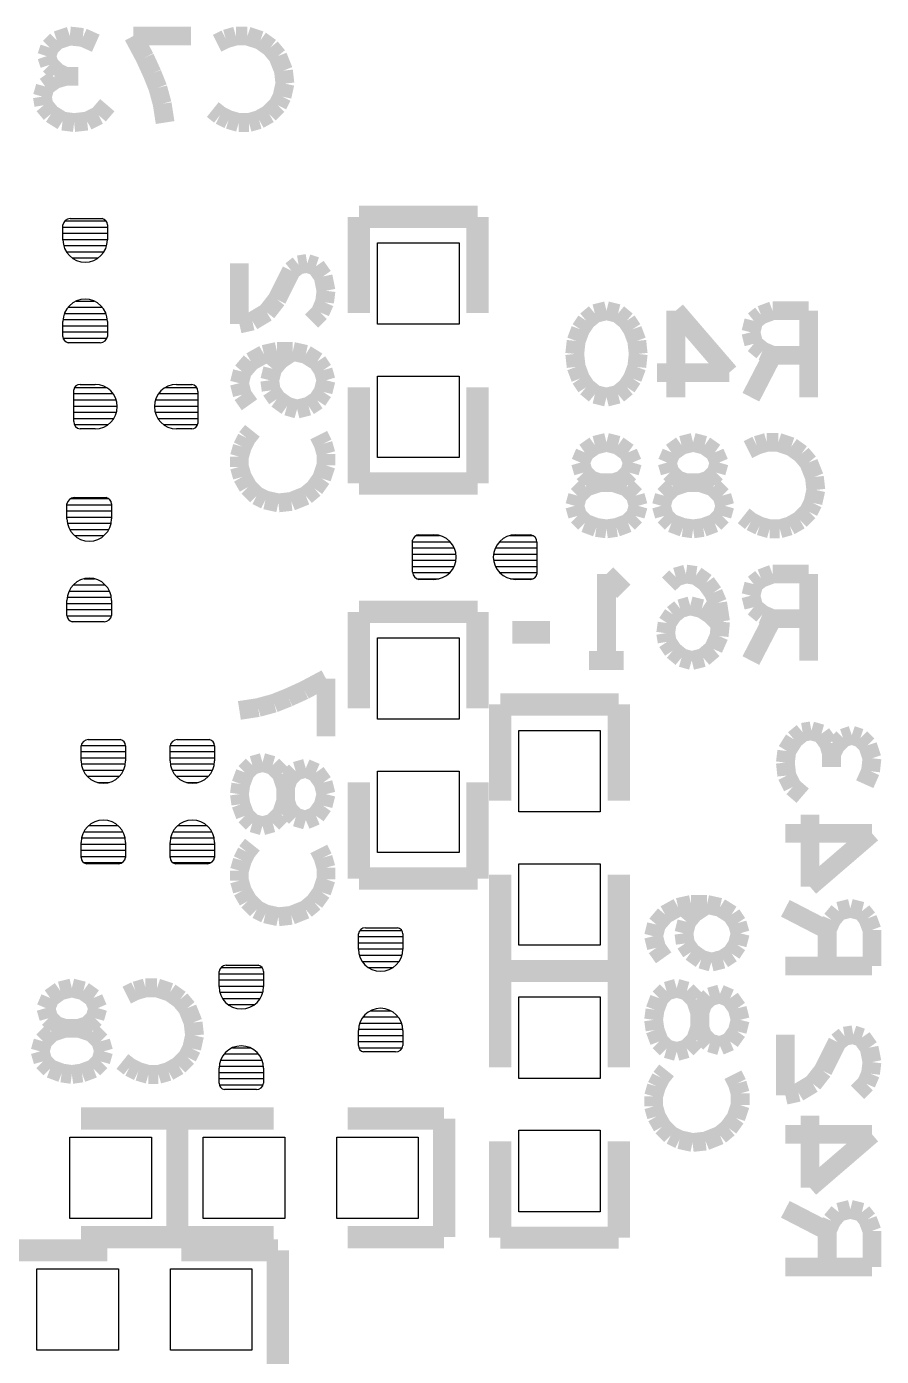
# Model space of a CAD drawing. Extents: x 175.8 to 218.8, y 273.2 to 311.2.
# Drawn here: x 206.47 to 212.23, y 278.31 to 287.29 of the extents above; entities that cross this region are included whole.
import ezdxf

# ---------------------------------------------------------------- set-up
doc = ezdxf.new("R2010")
doc.units = 0
doc.layers.add('MA_DETAILS', color=254, linetype='CONTINUOUS')

# ---------------------------------------------------------------- blocks, each defined once
blk = doc.blocks.new('FIGURE_SQUARE')
blk.add_lwpolyline([(-0.5, -0.5), (-0.5, 0.5), (0.5, 0.5), (0.5, -0.5)], close=True)

msp = doc.modelspace()

# ---------------------------------------------------------------- linework, layer by layer
at = {"layer": 'MA_DETAILS'}
for points, const_width in [([(206.670148, 287.192466), (206.757778, 287.221676)], 0.127), ([(206.757778, 287.221676), (206.845408, 287.212024)], 0.127), ([(207.186276, 287.221676), (207.575912, 287.221676)], 0.127), ([(207.264254, 287.075626), (207.186276, 287.221676)], 0.127), ([(207.809846, 287.202118), (207.877918, 287.221676)], 0.127), ([(207.877918, 287.221676), (207.955896, 287.221676)], 0.127), ([(207.955896, 287.221676), (208.043526, 287.192466)], 0.127), ([(206.601822, 287.085278), (206.62138, 287.143698)], 0.127), ([(206.62138, 287.143698), (206.670148, 287.192466)], 0.127), ([(206.845408, 287.212024), (206.933038, 287.172908)], 0.127), ([(207.751426, 287.172908), (207.809846, 287.202118)], 0.127), ([(208.043526, 287.192466), (208.111598, 287.143698)], 0.127), ([(208.111598, 287.143698), (208.160366, 287.085278)], 0.127), ([(206.62138, 287.026858), (206.601822, 287.085278)], 0.127), ([(207.313022, 286.968438), (207.264254, 287.075626)], 0.127), ([(208.160366, 287.085278), (208.199228, 286.987996)], 0.127), ([(206.670148, 286.978344), (206.62138, 287.026858)], 0.127), ([(206.660242, 286.929576), (206.728568, 286.949134)], 0.127), ([(206.728568, 286.949134), (206.670148, 286.978344)], 0.127), ([(206.728568, 286.949134), (206.816198, 286.949134)], 0.127), ([(207.351884, 286.871156), (207.313022, 286.968438)], 0.127), ([(208.199228, 286.987996), (208.20888, 286.900366)], 0.127), ([(206.572612, 286.812736), (206.59217, 286.880808)], 0.127), ([(206.59217, 286.880808), (206.660242, 286.929576)], 0.127), ([(207.381094, 286.763968), (207.351884, 286.871156)], 0.127), ([(208.20888, 286.900366), (208.189576, 286.812736)], 0.127), ([(206.582518, 286.754316), (206.572612, 286.812736)], 0.127), ([(208.189576, 286.812736), (208.160366, 286.754316)], 0.127), ([(206.631032, 286.695896), (206.582518, 286.754316)], 0.127), ([(206.70901, 286.647128), (206.631032, 286.695896)], 0.127), ([(206.952342, 286.686244), (206.874618, 286.647128)], 0.127), ([(207.010762, 286.754316), (206.952342, 286.686244)], 0.127), ([(207.400652, 286.637476), (207.381094, 286.763968)], 0.127), ([(207.77073, 286.686244), (207.722216, 286.725106)], 0.127), ([(207.82915, 286.657034), (207.77073, 286.686244)], 0.127), ([(208.101946, 286.695896), (208.03362, 286.657034)], 0.127), ([(208.160366, 286.754316), (208.101946, 286.695896)], 0.127), ([(206.786988, 286.637476), (206.70901, 286.647128)], 0.127), ([(206.874618, 286.647128), (206.786988, 286.637476)], 0.127), ([(207.897476, 286.637476), (207.82915, 286.657034)], 0.127), ([(207.965548, 286.637476), (207.897476, 286.637476)], 0.127), ([(208.03362, 286.657034), (207.965548, 286.637476)], 0.127), ([(209.508344, 286.000698), (208.708244, 286.000698)], 0.150114), ([(208.708244, 286.000698), (208.708244, 285.350712)], 0.150114), ([(209.508344, 285.350712), (209.508344, 286.000698)], 0.150114), ([(207.901794, 285.27756), (207.901794, 285.6865)], 0.127), ([(208.252314, 285.637732), (208.155032, 285.443168)], 0.127), ([(208.301082, 285.676848), (208.252314, 285.637732)], 0.127), ([(208.359502, 285.6865), (208.301082, 285.676848)], 0.127), ([(208.417922, 285.666942), (208.359502, 285.6865)], 0.127), ([(208.466436, 285.59887), (208.417922, 285.666942)], 0.127), ([(208.485994, 285.501588), (208.466436, 285.59887)], 0.127), ([(208.155032, 285.443168), (208.086706, 285.355538)], 0.127), ([(208.447132, 285.355538), (208.476342, 285.42361)], 0.127), ([(208.476342, 285.42361), (208.485994, 285.501588)], 0.127), ([(208.086706, 285.355538), (207.989424, 285.297118)], 0.127), ([(208.388712, 285.297118), (208.447132, 285.355538)], 0.127), ([(210.241642, 285.299404), (210.300062, 285.347918)], 0.127), ([(210.300062, 285.347918), (210.37804, 285.367476)], 0.127), ([(210.37804, 285.367476), (210.456018, 285.347918)], 0.127), ([(210.456018, 285.347918), (210.514438, 285.299404)], 0.127), ([(210.845654, 285.367476), (211.205826, 284.948884)], 0.127), ([(210.845654, 284.783276), (210.845654, 285.367476)], 0.127), ([(211.420456, 285.338266), (211.371688, 285.299404)], 0.127), ([(211.49818, 285.367476), (211.420456, 285.338266)], 0.127), ([(211.741766, 285.367476), (211.49818, 285.367476)], 0.127), ([(211.741766, 284.783276), (211.741766, 285.367476)], 0.127), ([(207.989424, 285.297118), (207.901794, 285.27756)], 0.127), ([(210.17357, 285.163006), (210.20278, 285.240984)], 0.127), ([(210.20278, 285.240984), (210.241642, 285.299404)], 0.127), ([(210.514438, 285.299404), (210.5533, 285.240984)], 0.127), ([(210.5533, 285.240984), (210.58251, 285.163006)], 0.127), ([(211.371688, 285.299404), (211.35213, 285.221426)], 0.127), ([(210.163918, 285.075376), (210.17357, 285.163006)], 0.127), ([(210.58251, 285.163006), (210.592162, 285.075376)], 0.127), ([(211.35213, 285.221426), (211.371688, 285.143448)], 0.127), ([(207.979772, 285.024068), (208.067402, 285.072836)], 0.127), ([(208.067402, 285.072836), (208.155032, 285.092394)], 0.127), ([(208.155032, 285.092394), (208.261966, 285.092394)], 0.127), ([(208.174336, 285.033974), (208.261966, 285.092394)], 0.127), ([(208.261966, 285.092394), (208.349596, 285.072836)], 0.127), ([(208.349596, 285.072836), (208.427574, 285.024068)], 0.127), ([(210.17357, 284.987746), (210.163918, 285.075376)], 0.127), ([(210.592162, 285.075376), (210.58251, 284.987746)], 0.127), ([(211.49818, 285.065724), (211.35213, 284.783276)], 0.127), ([(211.371688, 285.143448), (211.430108, 285.094934)], 0.127), ([(211.430108, 285.094934), (211.49818, 285.065724)], 0.127), ([(211.49818, 285.065724), (211.741766, 285.065724)], 0.127), ([(207.921352, 284.955996), (207.979772, 285.024068)], 0.127), ([(208.106264, 284.897576), (208.125822, 284.975554)], 0.127), ([(208.125822, 284.975554), (208.174336, 285.033974)], 0.127), ([(208.427574, 285.024068), (208.466436, 284.965648)], 0.127), ([(210.20278, 284.909768), (210.17357, 284.987746)], 0.127), ([(210.58251, 284.987746), (210.5533, 284.909768)], 0.127), ([(207.901794, 284.878018), (207.921352, 284.955996)], 0.127), ([(208.115916, 284.829504), (208.106264, 284.897576)], 0.127), ([(208.466436, 284.965648), (208.485994, 284.897576)], 0.127), ([(208.485994, 284.897576), (208.466436, 284.819598)], 0.127), ([(210.241642, 284.851348), (210.20278, 284.909768)], 0.127), ([(210.5533, 284.909768), (210.514438, 284.851348)], 0.127), ([(211.205826, 284.948884), (210.719162, 284.948884)], 0.127), ([(207.921352, 284.800294), (207.901794, 284.878018)], 0.127), ([(207.969866, 284.731968), (207.921352, 284.800294)], 0.127), ([(208.155032, 284.771084), (208.115916, 284.829504)], 0.127), ([(208.466436, 284.819598), (208.427574, 284.761178)], 0.127), ([(208.708244, 284.200854), (208.708244, 284.85084)], 0.150114), ([(209.508344, 284.85084), (209.508344, 284.200854)], 0.150114), ([(210.300062, 284.802834), (210.241642, 284.851348)], 0.127), ([(210.37804, 284.783276), (210.300062, 284.802834)], 0.127), ([(210.456018, 284.802834), (210.37804, 284.783276)], 0.127), ([(210.514438, 284.851348), (210.456018, 284.802834)], 0.127), ([(208.223104, 284.722316), (208.155032, 284.771084)], 0.127), ([(208.291176, 284.702758), (208.223104, 284.722316)], 0.127), ([(208.369154, 284.722316), (208.291176, 284.702758)], 0.127), ([(208.427574, 284.761178), (208.369154, 284.722316)], 0.127), ([(207.950562, 284.50794), (207.989424, 284.556454)], 0.127), ([(208.437226, 284.527244), (208.466436, 284.468824)], 0.127), ([(207.901794, 284.381194), (207.921352, 284.44952)], 0.127), ([(207.921352, 284.44952), (207.950562, 284.50794)], 0.127), ([(208.466436, 284.468824), (208.485994, 284.400752)], 0.127), ([(210.300062, 284.458918), (210.23199, 284.410404)], 0.127), ([(210.37804, 284.478476), (210.300062, 284.458918)], 0.127), ([(210.456018, 284.458918), (210.37804, 284.478476)], 0.127), ([(210.52409, 284.410404), (210.456018, 284.458918)], 0.127), ([(210.884516, 284.458918), (210.816444, 284.410404)], 0.127), ([(210.962494, 284.478476), (210.884516, 284.458918)], 0.127), ([(211.040472, 284.458918), (210.962494, 284.478476)], 0.127), ([(211.108544, 284.410404), (211.040472, 284.458918)], 0.127), ([(211.332826, 284.429708), (211.391246, 284.458918)], 0.127), ([(211.391246, 284.458918), (211.459318, 284.478476)], 0.127), ([(211.459318, 284.478476), (211.537296, 284.478476)], 0.127), ([(211.537296, 284.478476), (211.624926, 284.449266)], 0.127), ([(211.624926, 284.449266), (211.692998, 284.400498)], 0.127), ([(207.901794, 284.313122), (207.901794, 284.381194)], 0.127), ([(208.485994, 284.400752), (208.485994, 284.322774)], 0.127), ([(210.23199, 284.410404), (210.20278, 284.342078)], 0.127), ([(210.20278, 284.342078), (210.222338, 284.274006)], 0.127), ([(210.5533, 284.342078), (210.52409, 284.410404)], 0.127), ([(210.533742, 284.274006), (210.5533, 284.342078)], 0.127), ([(210.816444, 284.410404), (210.787234, 284.342078)], 0.127), ([(210.787234, 284.342078), (210.806792, 284.274006)], 0.127), ([(211.137754, 284.342078), (211.108544, 284.410404)], 0.127), ([(211.118196, 284.274006), (211.137754, 284.342078)], 0.127), ([(211.692998, 284.400498), (211.741766, 284.342078)], 0.127), ([(211.741766, 284.342078), (211.780628, 284.244796)], 0.127), ([(207.921352, 284.24505), (207.901794, 284.313122)], 0.127), ([(208.485994, 284.322774), (208.456784, 284.235144)], 0.127), ([(210.222338, 284.274006), (210.270852, 284.225238)], 0.127), ([(210.485228, 284.225238), (210.533742, 284.274006)], 0.127), ([(210.806792, 284.274006), (210.855306, 284.225238)], 0.127), ([(211.069682, 284.225238), (211.118196, 284.274006)], 0.127), ([(207.960214, 284.176724), (207.921352, 284.24505)], 0.127), ([(208.018634, 284.118304), (207.960214, 284.176724)], 0.127), ([(208.408016, 284.167072), (208.349596, 284.118304)], 0.127), ([(208.456784, 284.235144), (208.408016, 284.167072)], 0.127), ([(209.508344, 284.200854), (208.708244, 284.200854)], 0.150114), ([(210.183222, 284.118304), (210.241642, 284.176724)], 0.127), ([(210.241642, 284.176724), (210.329272, 284.205934)], 0.127), ([(210.270852, 284.225238), (210.329272, 284.205934)], 0.127), ([(210.329272, 284.205934), (210.426808, 284.205934)], 0.127), ([(210.329272, 284.205934), (210.426808, 284.205934)], 0.127), ([(210.426808, 284.205934), (210.485228, 284.225238)], 0.127), ([(210.426808, 284.205934), (210.514438, 284.176724)], 0.127), ([(210.514438, 284.176724), (210.572858, 284.118304)], 0.127), ([(210.767676, 284.118304), (210.826096, 284.176724)], 0.127), ([(210.826096, 284.176724), (210.913726, 284.205934)], 0.127), ([(210.855306, 284.225238), (210.913726, 284.205934)], 0.127), ([(210.913726, 284.205934), (211.011262, 284.205934)], 0.127), ([(210.913726, 284.205934), (211.011262, 284.205934)], 0.127), ([(211.011262, 284.205934), (211.069682, 284.225238)], 0.127), ([(211.011262, 284.205934), (211.098892, 284.176724)], 0.127), ([(211.098892, 284.176724), (211.157312, 284.118304)], 0.127), ([(211.780628, 284.244796), (211.79028, 284.157166)], 0.127), ([(208.077054, 284.089094), (208.018634, 284.118304)], 0.127), ([(208.164684, 284.06979), (208.077054, 284.089094)], 0.127), ([(208.252314, 284.079442), (208.164684, 284.06979)], 0.127), ([(208.349596, 284.118304), (208.252314, 284.079442)], 0.127), ([(210.163918, 284.049978), (210.183222, 284.118304)], 0.127), ([(210.572858, 284.118304), (210.592162, 284.049978)], 0.127), ([(210.748372, 284.049978), (210.767676, 284.118304)], 0.127), ([(211.157312, 284.118304), (211.176616, 284.049978)], 0.127), ([(211.79028, 284.157166), (211.770976, 284.069536)], 0.127), ([(210.183222, 283.981906), (210.163918, 284.049978)], 0.127), ([(210.592162, 284.049978), (210.572858, 283.981906)], 0.127), ([(210.767676, 283.981906), (210.748372, 284.049978)], 0.127), ([(211.176616, 284.049978), (211.157312, 283.981906)], 0.127), ([(211.741766, 284.011116), (211.683346, 283.952696)], 0.127), ([(211.770976, 284.069536), (211.741766, 284.011116)], 0.127), ([(210.23199, 283.933138), (210.183222, 283.981906)], 0.127), ([(210.309968, 283.903928), (210.23199, 283.933138)], 0.127), ([(210.37804, 283.894276), (210.309968, 283.903928)], 0.127), ([(210.446112, 283.903928), (210.37804, 283.894276)], 0.127), ([(210.52409, 283.933138), (210.446112, 283.903928)], 0.127), ([(210.572858, 283.981906), (210.52409, 283.933138)], 0.127), ([(210.816444, 283.933138), (210.767676, 283.981906)], 0.127), ([(210.894422, 283.903928), (210.816444, 283.933138)], 0.127), ([(210.962494, 283.894276), (210.894422, 283.903928)], 0.127), ([(211.030566, 283.903928), (210.962494, 283.894276)], 0.127), ([(211.108544, 283.933138), (211.030566, 283.903928)], 0.127), ([(211.157312, 283.981906), (211.108544, 283.933138)], 0.127), ([(211.35213, 283.943044), (211.303616, 283.981906)], 0.127), ([(211.41055, 283.913834), (211.35213, 283.943044)], 0.127), ([(211.478876, 283.894276), (211.41055, 283.913834)], 0.127), ([(211.546948, 283.894276), (211.478876, 283.894276)], 0.127), ([(211.61502, 283.913834), (211.546948, 283.894276)], 0.127), ([(211.683346, 283.952696), (211.61502, 283.913834)], 0.127), ([(210.37804, 283.589476), (210.49488, 283.472636)], 0.127), ([(210.37804, 283.005276), (210.37804, 283.589476)], 0.127), ([(210.845654, 283.569918), (210.796886, 283.521404)], 0.127), ([(210.913726, 283.589476), (210.845654, 283.569918)], 0.127), ([(210.982052, 283.579824), (210.913726, 283.589476)], 0.127), ([(211.050124, 283.531056), (210.982052, 283.579824)], 0.127), ([(211.420456, 283.560266), (211.371688, 283.521404)], 0.127), ([(211.49818, 283.589476), (211.420456, 283.560266)], 0.127), ([(211.741766, 283.589476), (211.49818, 283.589476)], 0.127), ([(211.741766, 283.005276), (211.741766, 283.589476)], 0.127), ([(211.098892, 283.462984), (211.050124, 283.531056)], 0.127), ([(211.128102, 283.394658), (211.098892, 283.462984)], 0.127), ([(211.371688, 283.521404), (211.35213, 283.443426)], 0.127), ([(210.874864, 283.355796), (210.826096, 283.316934)], 0.127), ([(210.942936, 283.375354), (210.874864, 283.355796)], 0.127), ([(211.020914, 283.355796), (210.942936, 283.375354)], 0.127), ([(211.079334, 283.316934), (211.020914, 283.355796)], 0.127), ([(211.147406, 283.268166), (211.128102, 283.394658)], 0.127), ([(211.35213, 283.443426), (211.371688, 283.365448)], 0.127), ([(211.371688, 283.365448), (211.430108, 283.316934)], 0.127), ([(209.508344, 283.333698), (208.708244, 283.333698)], 0.150114), ([(208.708244, 283.333698), (208.708244, 282.683712)], 0.150114), ([(209.508344, 282.683712), (209.508344, 283.333698)], 0.150114), ([(210.826096, 283.316934), (210.787234, 283.258514)], 0.127), ([(211.147406, 283.248608), (211.079334, 283.316934)], 0.127), ([(211.137754, 283.170884), (211.147406, 283.268166)], 0.127), ([(211.49818, 283.287724), (211.35213, 283.005276)], 0.127), ([(211.430108, 283.316934), (211.49818, 283.287724)], 0.127), ([(211.49818, 283.287724), (211.741766, 283.287724)], 0.127), ([(209.997294, 283.195776), (209.743294, 283.195776)], 0.1524), ([(210.787234, 283.258514), (210.777582, 283.190188)], 0.127), ([(210.777582, 283.190188), (210.787234, 283.131768)], 0.127), ([(210.787234, 283.131768), (210.826096, 283.073348)], 0.127), ([(211.098892, 283.083254), (211.137754, 283.170884)], 0.127), ([(210.49488, 283.005276), (210.2612, 283.005276)], 0.127), ([(210.826096, 283.073348), (210.884516, 283.024834)], 0.127), ([(210.884516, 283.024834), (210.952842, 283.005276)], 0.127), ([(210.952842, 283.005276), (211.030566, 283.024834)], 0.127), ([(211.030566, 283.024834), (211.098892, 283.083254)], 0.127), ([(208.339944, 282.80487), (208.485994, 282.882848)], 0.127), ([(208.485994, 282.882848), (208.485994, 282.493212)], 0.127), ([(208.135474, 282.71724), (208.232756, 282.756102)], 0.127), ([(208.232756, 282.756102), (208.339944, 282.80487)], 0.127), ([(207.901794, 282.668472), (208.028286, 282.68803)], 0.127), ([(208.028286, 282.68803), (208.135474, 282.71724)], 0.127), ([(210.461352, 282.709112), (209.661252, 282.709112)], 0.150114), ([(209.661252, 282.709112), (209.661252, 282.059126)], 0.150114), ([(210.461352, 282.059126), (210.461352, 282.709112)], 0.150114), ([(211.594446, 282.39466), (211.643214, 282.472638)], 0.127), ([(211.643214, 282.472638), (211.701634, 282.521152)], 0.127), ([(211.701634, 282.521152), (211.760054, 282.531058)], 0.127), ([(211.760054, 282.531058), (211.828126, 282.5115)], 0.127), ([(211.828126, 282.5115), (211.876894, 282.443428)], 0.127), ([(211.925662, 282.433522), (211.974176, 282.48229)], 0.127), ([(211.974176, 282.48229), (212.032596, 282.501848)], 0.127), ([(212.032596, 282.501848), (212.091016, 282.48229)], 0.127), ([(212.091016, 282.48229), (212.139784, 282.433522)], 0.127), ([(211.584794, 282.316682), (211.594446, 282.39466)], 0.127), ([(211.876894, 282.443428), (211.896452, 282.375102)], 0.127), ([(211.896452, 282.375102), (211.925662, 282.433522)], 0.127), ([(211.896452, 282.375102), (211.896452, 282.287472)], 0.127), ([(212.139784, 282.433522), (212.168994, 282.345892)], 0.127), ([(207.940656, 282.249626), (207.989424, 282.298394)], 0.127), ([(207.989424, 282.298394), (208.057496, 282.317698)], 0.127), ([(208.057496, 282.317698), (208.125822, 282.298394)], 0.127), ([(208.125822, 282.298394), (208.184242, 282.239974)], 0.127), ([(208.349596, 282.278836), (208.281524, 282.259278)], 0.127), ([(208.417922, 282.249626), (208.349596, 282.278836)], 0.127), ([(211.594446, 282.229052), (211.584794, 282.316682)], 0.127), ([(212.168994, 282.345892), (212.159342, 282.258262)], 0.127), ([(207.911446, 282.171648), (207.940656, 282.249626)], 0.127), ([(208.184242, 282.239974), (208.213452, 282.152344)], 0.127), ([(208.232756, 282.210764), (208.213452, 282.152344)], 0.127), ([(208.281524, 282.259278), (208.232756, 282.210764)], 0.127), ([(208.466436, 282.181554), (208.417922, 282.249626)], 0.127), ([(208.708244, 281.533854), (208.708244, 282.18384)], 0.150114), ([(209.508344, 282.18384), (209.508344, 281.533854)], 0.150114), ([(211.633562, 282.151328), (211.594446, 282.229052)], 0.127), ([(212.159342, 282.258262), (212.120226, 282.170632)], 0.127), ([(207.901794, 282.103576), (207.911446, 282.171648)], 0.127), ([(207.911446, 282.035504), (207.901794, 282.103576)], 0.127), ([(208.213452, 282.152344), (208.213452, 282.054808)], 0.127), ([(208.213452, 282.152344), (208.213452, 282.054808)], 0.127), ([(208.485994, 282.103576), (208.466436, 282.181554)], 0.127), ([(208.466436, 282.025598), (208.485994, 282.103576)], 0.127), ([(211.701634, 282.092908), (211.633562, 282.151328)], 0.127), ([(207.940656, 281.957526), (207.911446, 282.035504)], 0.127), ([(208.213452, 282.054808), (208.184242, 281.967178)], 0.127), ([(208.213452, 282.054808), (208.232756, 281.996388)], 0.127), ([(208.417922, 281.957526), (208.466436, 282.025598)], 0.127), ([(207.989424, 281.908758), (207.940656, 281.957526)], 0.127), ([(208.184242, 281.967178), (208.125822, 281.908758)], 0.127), ([(208.232756, 281.996388), (208.281524, 281.947874)], 0.127), ([(208.281524, 281.947874), (208.349596, 281.928316)], 0.127), ([(208.349596, 281.928316), (208.417922, 281.957526)], 0.127), ([(211.750402, 281.479244), (211.750402, 281.965908)], 0.127), ([(208.057496, 281.889454), (207.989424, 281.908758)], 0.127), ([(208.125822, 281.908758), (208.057496, 281.889454)], 0.127), ([(211.584794, 281.839416), (212.168994, 281.839416)], 0.127), ([(212.168994, 281.839416), (211.750402, 281.479244)], 0.127), ([(207.950562, 281.71394), (207.989424, 281.762454)], 0.127), ([(207.901794, 281.587194), (207.921352, 281.65552)], 0.127), ([(207.921352, 281.65552), (207.950562, 281.71394)], 0.127), ([(208.437226, 281.733244), (208.466436, 281.674824)], 0.127), ([(208.466436, 281.674824), (208.485994, 281.606752)], 0.127), ([(207.901794, 281.519122), (207.901794, 281.587194)], 0.127), ([(208.485994, 281.606752), (208.485994, 281.528774)], 0.127), ([(209.661252, 280.909268), (209.661252, 281.559254)], 0.150114), ([(210.461352, 281.559254), (210.461352, 280.909268)], 0.150114), ([(207.921352, 281.45105), (207.901794, 281.519122)], 0.127), ([(208.485994, 281.528774), (208.456784, 281.441144)], 0.127), ([(209.508344, 281.533854), (208.708244, 281.533854)], 0.150114), ([(207.960214, 281.382724), (207.921352, 281.45105)], 0.127), ([(208.018634, 281.324304), (207.960214, 281.382724)], 0.127), ([(208.456784, 281.441144), (208.408016, 281.373072)], 0.127), ([(208.077054, 281.295094), (208.018634, 281.324304)], 0.127), ([(208.164684, 281.27579), (208.077054, 281.295094)], 0.127), ([(208.349596, 281.324304), (208.252314, 281.285442)], 0.127), ([(208.408016, 281.373072), (208.349596, 281.324304)], 0.127), ([(210.715352, 281.22245), (210.773772, 281.290522)], 0.127), ([(210.773772, 281.290522), (210.861402, 281.33929)], 0.127), ([(210.861402, 281.33929), (210.949032, 281.358848)], 0.127), ([(210.919822, 281.242008), (210.968336, 281.300428)], 0.127), ([(210.949032, 281.358848), (211.055966, 281.358848)], 0.127), ([(210.968336, 281.300428), (211.055966, 281.358848)], 0.127), ([(211.055966, 281.358848), (211.143596, 281.33929)], 0.127), ([(211.143596, 281.33929), (211.221574, 281.290522)], 0.127), ([(211.221574, 281.290522), (211.260436, 281.232102)], 0.127), ([(211.867242, 281.18689), (211.584794, 281.33294)], 0.127), ([(211.944966, 281.313382), (211.896452, 281.254962)], 0.127), ([(212.022944, 281.33294), (211.944966, 281.313382)], 0.127), ([(212.100922, 281.313382), (212.022944, 281.33294)], 0.127), ([(212.139784, 281.264614), (212.100922, 281.313382)], 0.127), ([(208.252314, 281.285442), (208.164684, 281.27579)], 0.127), ([(210.695794, 281.144472), (210.715352, 281.22245)], 0.127), ([(210.900264, 281.16403), (210.919822, 281.242008)], 0.127), ([(211.260436, 281.232102), (211.279994, 281.16403)], 0.127), ([(211.896452, 281.254962), (211.867242, 281.18689)], 0.127), ([(212.168994, 281.18689), (212.139784, 281.264614)], 0.127), ([(210.715352, 281.066748), (210.695794, 281.144472)], 0.127), ([(210.909916, 281.095958), (210.900264, 281.16403)], 0.127), ([(211.279994, 281.16403), (211.260436, 281.086052)], 0.127), ([(211.867242, 281.18689), (211.867242, 280.943304)], 0.127), ([(212.168994, 280.943304), (212.168994, 281.18689)], 0.127), ([(210.763866, 280.998422), (210.715352, 281.066748)], 0.127), ([(210.949032, 281.037538), (210.909916, 281.095958)], 0.127), ([(211.017104, 280.98877), (210.949032, 281.037538)], 0.127), ([(211.221574, 281.027632), (211.163154, 280.98877)], 0.127), ([(211.260436, 281.086052), (211.221574, 281.027632)], 0.127), ([(211.085176, 280.969212), (211.017104, 280.98877)], 0.127), ([(211.163154, 280.98877), (211.085176, 280.969212)], 0.127), ([(211.584794, 280.943304), (212.168994, 280.943304)], 0.127), ([(210.461352, 280.909268), (209.661252, 280.909268)], 0.150114), ([(210.461352, 280.909268), (209.661252, 280.909268)], 0.150114), ([(209.661252, 280.909268), (209.661252, 280.259282)], 0.150114), ([(210.461352, 280.259282), (210.461352, 280.909268)], 0.150114), ([(206.693516, 280.775918), (206.625444, 280.727404)], 0.127), ([(206.771494, 280.795476), (206.693516, 280.775918)], 0.127), ([(206.849472, 280.775918), (206.771494, 280.795476)], 0.127), ([(206.917544, 280.727404), (206.849472, 280.775918)], 0.127), ([(207.141826, 280.746708), (207.200246, 280.775918)], 0.127), ([(207.200246, 280.775918), (207.268318, 280.795476)], 0.127), ([(207.268318, 280.795476), (207.346296, 280.795476)], 0.127), ([(207.346296, 280.795476), (207.433926, 280.766266)], 0.127), ([(207.433926, 280.766266), (207.501998, 280.717498)], 0.127), ([(210.734656, 280.725626), (210.783424, 280.774394)], 0.127), ([(210.783424, 280.774394), (210.851496, 280.793698)], 0.127), ([(210.851496, 280.793698), (210.919822, 280.774394)], 0.127), ([(210.919822, 280.774394), (210.978242, 280.715974)], 0.127), ([(211.143596, 280.754836), (211.075524, 280.735278)], 0.127), ([(211.211922, 280.725626), (211.143596, 280.754836)], 0.127), ([(206.625444, 280.727404), (206.596234, 280.659078)], 0.127), ([(206.946754, 280.659078), (206.917544, 280.727404)], 0.127), ([(207.501998, 280.717498), (207.550766, 280.659078)], 0.127), ([(210.705446, 280.647648), (210.734656, 280.725626)], 0.127), ([(210.978242, 280.715974), (211.007452, 280.628344)], 0.127), ([(211.026756, 280.686764), (211.007452, 280.628344)], 0.127), ([(211.075524, 280.735278), (211.026756, 280.686764)], 0.127), ([(211.260436, 280.657554), (211.211922, 280.725626)], 0.127), ([(206.596234, 280.659078), (206.615792, 280.591006)], 0.127), ([(206.615792, 280.591006), (206.664306, 280.542238)], 0.127), ([(206.878682, 280.542238), (206.927196, 280.591006)], 0.127), ([(206.927196, 280.591006), (206.946754, 280.659078)], 0.127), ([(207.550766, 280.659078), (207.589628, 280.561796)], 0.127), ([(210.695794, 280.579576), (210.705446, 280.647648)], 0.127), ([(210.705446, 280.511504), (210.695794, 280.579576)], 0.127), ([(211.007452, 280.628344), (211.007452, 280.530808)], 0.127), ([(211.007452, 280.628344), (211.007452, 280.530808)], 0.127), ([(211.279994, 280.579576), (211.260436, 280.657554)], 0.127), ([(211.260436, 280.501598), (211.279994, 280.579576)], 0.127), ([(206.576676, 280.435304), (206.635096, 280.493724)], 0.127), ([(206.635096, 280.493724), (206.722726, 280.522934)], 0.127), ([(206.664306, 280.542238), (206.722726, 280.522934)], 0.127), ([(206.722726, 280.522934), (206.820262, 280.522934)], 0.127), ([(206.722726, 280.522934), (206.820262, 280.522934)], 0.127), ([(206.820262, 280.522934), (206.878682, 280.542238)], 0.127), ([(206.820262, 280.522934), (206.907892, 280.493724)], 0.127), ([(206.907892, 280.493724), (206.966312, 280.435304)], 0.127), ([(207.589628, 280.561796), (207.59928, 280.474166)], 0.127), ([(210.734656, 280.433526), (210.705446, 280.511504)], 0.127), ([(211.007452, 280.530808), (210.978242, 280.443178)], 0.127), ([(211.007452, 280.530808), (211.026756, 280.472388)], 0.127), ([(211.211922, 280.433526), (211.260436, 280.501598)], 0.127), ([(206.557372, 280.366978), (206.576676, 280.435304)], 0.127), ([(206.966312, 280.435304), (206.985616, 280.366978)], 0.127), ([(207.59928, 280.474166), (207.579976, 280.386536)], 0.127), ([(210.783424, 280.384758), (210.734656, 280.433526)], 0.127), ([(210.978242, 280.443178), (210.919822, 280.384758)], 0.127), ([(211.026756, 280.472388), (211.075524, 280.423874)], 0.127), ([(211.075524, 280.423874), (211.143596, 280.404316)], 0.127), ([(211.143596, 280.404316), (211.211922, 280.433526)], 0.127), ([(211.584794, 280.07056), (211.584794, 280.4795)], 0.127), ([(211.935314, 280.430732), (211.838032, 280.236168)], 0.127), ([(211.984082, 280.469848), (211.935314, 280.430732)], 0.127), ([(212.042502, 280.4795), (211.984082, 280.469848)], 0.127), ([(212.100922, 280.459942), (212.042502, 280.4795)], 0.127), ([(212.149436, 280.39187), (212.100922, 280.459942)], 0.127), ([(212.168994, 280.294588), (212.149436, 280.39187)], 0.127), ([(206.576676, 280.298906), (206.557372, 280.366978)], 0.127), ([(206.985616, 280.366978), (206.966312, 280.298906)], 0.127), ([(207.550766, 280.328116), (207.492346, 280.269696)], 0.127), ([(207.579976, 280.386536), (207.550766, 280.328116)], 0.127), ([(210.851496, 280.365454), (210.783424, 280.384758)], 0.127), ([(210.919822, 280.384758), (210.851496, 280.365454)], 0.127), ([(206.625444, 280.250138), (206.576676, 280.298906)], 0.127), ([(206.703422, 280.220928), (206.625444, 280.250138)], 0.127), ([(206.771494, 280.211276), (206.703422, 280.220928)], 0.127), ([(206.839566, 280.220928), (206.771494, 280.211276)], 0.127), ([(206.917544, 280.250138), (206.839566, 280.220928)], 0.127), ([(206.966312, 280.298906), (206.917544, 280.250138)], 0.127), ([(207.16113, 280.260044), (207.112616, 280.298906)], 0.127), ([(207.21955, 280.230834), (207.16113, 280.260044)], 0.127), ([(207.287876, 280.211276), (207.21955, 280.230834)], 0.127), ([(207.42402, 280.230834), (207.355948, 280.211276)], 0.127), ([(207.492346, 280.269696), (207.42402, 280.230834)], 0.127), ([(210.744562, 280.18994), (210.783424, 280.238454)], 0.127), ([(211.838032, 280.236168), (211.769706, 280.148538)], 0.127), ([(212.130132, 280.148538), (212.159342, 280.21661)], 0.127), ([(212.159342, 280.21661), (212.168994, 280.294588)], 0.127), ([(207.355948, 280.211276), (207.287876, 280.211276)], 0.127), ([(210.695794, 280.063194), (210.715352, 280.13152)], 0.127), ([(210.715352, 280.13152), (210.744562, 280.18994)], 0.127), ([(211.231226, 280.209244), (211.260436, 280.150824)], 0.127), ([(211.260436, 280.150824), (211.279994, 280.082752)], 0.127), ([(211.769706, 280.148538), (211.672424, 280.090118)], 0.127), ([(212.071712, 280.090118), (212.130132, 280.148538)], 0.127), ([(210.695794, 279.995122), (210.695794, 280.063194)], 0.127), ([(211.279994, 280.082752), (211.279994, 280.004774)], 0.127), ([(211.672424, 280.090118), (211.584794, 280.07056)], 0.127), ([(210.715352, 279.92705), (210.695794, 279.995122)], 0.127), ([(211.279994, 280.004774), (211.250784, 279.917144)], 0.127), ([(207.483202, 279.913334), (206.833216, 279.913334)], 0.150114), ([(207.483202, 279.913334), (208.133188, 279.913334)], 0.150114), ([(207.483202, 279.113234), (207.483202, 279.913334)], 0.150114), ([(207.483202, 279.113234), (207.483202, 279.913334)], 0.150114), ([(209.283046, 279.913334), (208.63306, 279.913334)], 0.150114), ([(209.283046, 279.113234), (209.283046, 279.913334)], 0.150114), ([(210.754214, 279.858724), (210.715352, 279.92705)], 0.127), ([(210.812634, 279.800304), (210.754214, 279.858724)], 0.127), ([(211.250784, 279.917144), (211.202016, 279.849072)], 0.127), ([(211.750402, 279.447244), (211.750402, 279.933908)], 0.127), ([(209.661252, 279.109424), (209.661252, 279.75941)], 0.150114), ([(210.461352, 279.75941), (210.461352, 279.109424)], 0.150114), ([(210.871054, 279.771094), (210.812634, 279.800304)], 0.127), ([(210.958684, 279.75179), (210.871054, 279.771094)], 0.127), ([(211.143596, 279.800304), (211.046314, 279.761442)], 0.127), ([(211.202016, 279.849072), (211.143596, 279.800304)], 0.127), ([(211.584794, 279.807416), (212.168994, 279.807416)], 0.127), ([(212.168994, 279.807416), (211.750402, 279.447244)], 0.127), ([(211.046314, 279.761442), (210.958684, 279.75179)], 0.127), ([(211.867242, 279.15489), (211.584794, 279.30094)], 0.127), ([(211.944966, 279.281382), (211.896452, 279.222962)], 0.127), ([(212.022944, 279.30094), (211.944966, 279.281382)], 0.127), ([(212.100922, 279.281382), (212.022944, 279.30094)], 0.127), ([(212.139784, 279.232614), (212.100922, 279.281382)], 0.127), ([(212.168994, 279.15489), (212.139784, 279.232614)], 0.127), ([(211.896452, 279.222962), (211.867242, 279.15489)], 0.127), ([(211.867242, 279.15489), (211.867242, 278.911304)], 0.127), ([(212.168994, 278.911304), (212.168994, 279.15489)], 0.127), ([(206.833216, 279.113234), (207.483202, 279.113234)], 0.150114), ([(208.133188, 279.113234), (207.483202, 279.113234)], 0.150114), ([(208.63306, 279.113234), (209.283046, 279.113234)], 0.150114), ([(210.461352, 279.109424), (209.661252, 279.109424)], 0.150114), ([(207.01127, 279.023826), (206.361284, 279.023826)], 0.150114), ([(207.511142, 279.023826), (208.161128, 279.023826)], 0.150114), ([(208.161128, 279.023826), (208.161128, 278.223726)], 0.150114), ([(211.584794, 278.911304), (212.168994, 278.911304)], 0.127)]:
    msp.add_lwpolyline(points, dxfattribs=dict(at, const_width=const_width))
for points in [[(206.75981, 285.989014, 0.375524), (206.711296, 285.946596)], [(207.011524, 285.946596, 0.365699), (206.97571, 285.989014)], [(206.711296, 285.844996, 1), (207.011524, 285.844996)], [(207.011524, 285.294832, 1), (206.711296, 285.294832)], [(206.711296, 285.193232, 0.365699), (206.74711, 285.150814)], [(206.96301, 285.150814, 0.375524), (207.011524, 285.193232)], [(206.826612, 284.86989, 0.365699), (206.784194, 284.834076)], [(206.928212, 284.569662, 1), (206.928212, 284.86989)], [(207.478376, 284.86989, 1), (207.478376, 284.569662)], [(207.622394, 284.821376, 0.375524), (207.579976, 284.86989)], [(206.784194, 284.618176, 0.375524), (206.826612, 284.569662)], [(207.579976, 284.569662, 0.365699), (207.622394, 284.605476)], [(206.787242, 284.105604, 0.375524), (206.738728, 284.063186)], [(207.038956, 284.063186, 0.365699), (207.003142, 284.105604)], [(206.738728, 283.961586, 1), (207.038956, 283.961586)], [(209.112612, 283.85389, 0.365699), (209.070194, 283.818076)], [(209.214212, 283.553662, 1), (209.214212, 283.85389)], [(209.764376, 283.85389, 1), (209.764376, 283.553662)], [(209.908394, 283.805376, 0.375524), (209.865976, 283.85389)], [(209.070194, 283.602176, 0.375524), (209.112612, 283.553662)], [(207.038956, 283.411422, 1), (206.738728, 283.411422)], [(209.865976, 283.553662, 0.365699), (209.908394, 283.589476)], [(206.738728, 283.309822, 0.365699), (206.774542, 283.267404)], [(206.990442, 283.267404, 0.375524), (207.038956, 283.309822)], [(206.882492, 282.471876, 0.375524), (206.833978, 282.429458)], [(207.134206, 282.429458, 0.365699), (207.098392, 282.471876)], [(207.482694, 282.471876, 0.375524), (207.43418, 282.429458)], [(207.734408, 282.429458, 0.365699), (207.698594, 282.471876)], [(206.833978, 282.327858, 1), (207.134206, 282.327858)], [(207.43418, 282.327858, 1), (207.734408, 282.327858)], [(207.134206, 281.777694, 1), (206.833978, 281.777694)], [(207.734408, 281.777694, 1), (207.43418, 281.777694)], [(206.833978, 281.676094, 0.365699), (206.869792, 281.633676)], [(207.085692, 281.633676, 0.375524), (207.134206, 281.676094)], [(207.43418, 281.676094, 0.365699), (207.469994, 281.633676)], [(207.685894, 281.633676, 0.375524), (207.734408, 281.676094)], [(208.752694, 281.201876, 0.375524), (208.70418, 281.159458)], [(209.004408, 281.159458, 0.365699), (208.968594, 281.201876)], [(208.70418, 281.057858, 1), (209.004408, 281.057858)], [(207.812894, 280.947876, 0.375524), (207.76438, 280.905458)], [(208.064608, 280.905458, 0.365699), (208.028794, 280.947876)], [(207.76438, 280.803858, 1), (208.064608, 280.803858)], [(209.004408, 280.507694, 1), (208.70418, 280.507694)], [(208.064608, 280.253694, 1), (207.76438, 280.253694)], [(208.70418, 280.406094, 0.365699), (208.739994, 280.363676)], [(208.955894, 280.363676, 0.375524), (209.004408, 280.406094)], [(207.76438, 280.152094, 0.365699), (207.800194, 280.109676)], [(208.016094, 280.109676, 0.375524), (208.064608, 280.152094)]]:
    msp.add_lwpolyline(points, format="xyb", dxfattribs=at)
for points in [[(206.711296, 285.844996), (206.711296, 285.946596)], [(206.711296, 285.931864), (207.011524, 285.931864)], [(206.72425, 285.97352), (207.001872, 285.97352)], [(206.75981, 285.989014), (206.97571, 285.989014)], [(207.011524, 285.946596), (207.011524, 285.844996)], [(206.711296, 285.890208), (207.011524, 285.890208)], [(206.711296, 285.848552), (207.011524, 285.848552)], [(206.716122, 285.806896), (207.006698, 285.806896)], [(206.734156, 285.76524), (206.988664, 285.76524)], [(206.773018, 285.723584), (206.949802, 285.723584)], [(206.80045, 285.431992), (206.92237, 285.431992)], [(206.711804, 285.307024), (207.011016, 285.307024)], [(206.721202, 285.34868), (207.001618, 285.34868)], [(206.745586, 285.390336), (206.977234, 285.390336)], [(206.711296, 285.193232), (206.711296, 285.294832)], [(206.711296, 285.265368), (207.011524, 285.265368)], [(206.711296, 285.223712), (207.011524, 285.223712)], [(207.011524, 285.294832), (207.011524, 285.193232)], [(206.71282, 285.182056), (207.00873, 285.182056)], [(206.96301, 285.150814), (206.74711, 285.150814)], [(206.826612, 284.86989), (206.928212, 284.86989)], [(207.478376, 284.86989), (207.579976, 284.86989)], [(206.784194, 284.618176), (206.784194, 284.834076)], [(206.784194, 284.807152), (207.050386, 284.807152)], [(206.784194, 284.765496), (207.071214, 284.765496)], [(206.789528, 284.848808), (207.00492, 284.848808)], [(207.335374, 284.765496), (207.622394, 284.765496)], [(207.356202, 284.807152), (207.622394, 284.807152)], [(207.401668, 284.848808), (207.614012, 284.848808)], [(207.622394, 284.821376), (207.622394, 284.605476)], [(206.784194, 284.72384), (207.078326, 284.72384)], [(206.784194, 284.682184), (207.0735, 284.682184)], [(207.328262, 284.72384), (207.622394, 284.72384)], [(207.333088, 284.682184), (207.622394, 284.682184)], [(206.784194, 284.640528), (207.05572, 284.640528)], [(206.788258, 284.598872), (207.017112, 284.598872)], [(207.350868, 284.640528), (207.622394, 284.640528)], [(207.389476, 284.598872), (207.620616, 284.598872)], [(206.928212, 284.569662), (206.826612, 284.569662)], [(207.579976, 284.569662), (207.478376, 284.569662)], [(206.738728, 283.961586), (206.738728, 284.063186)], [(206.738728, 284.057344), (207.038956, 284.057344)], [(206.762858, 284.099), (207.019652, 284.099)], [(206.787242, 284.105604), (207.003142, 284.105604)], [(207.038956, 284.063186), (207.038956, 283.961586)], [(206.738728, 284.015688), (207.038956, 284.015688)], [(206.738728, 283.974032), (207.038956, 283.974032)], [(206.741522, 283.932376), (207.036162, 283.932376)], [(206.756508, 283.89072), (207.021176, 283.89072)], [(206.789528, 283.849064), (206.988156, 283.849064)], [(209.070194, 283.602176), (209.070194, 283.818076)], [(209.070194, 283.807408), (209.322924, 283.807408)], [(209.093054, 283.849064), (209.252058, 283.849064)], [(209.112612, 283.85389), (209.214212, 283.85389)], [(209.655664, 283.807408), (209.908394, 283.807408)], [(209.72653, 283.849064), (209.88147, 283.849064)], [(209.764376, 283.85389), (209.865976, 283.85389)], [(209.908394, 283.805376), (209.908394, 283.589476)], [(209.070194, 283.765752), (209.350864, 283.765752)], [(209.070194, 283.724096), (209.363056, 283.724096)], [(209.615532, 283.724096), (209.908394, 283.724096)], [(209.627724, 283.765752), (209.908394, 283.765752)], [(209.070194, 283.68244), (209.362802, 283.68244)], [(209.070194, 283.640784), (209.350356, 283.640784)], [(209.070448, 283.599128), (209.321908, 283.599128)], [(209.615786, 283.68244), (209.908394, 283.68244)], [(209.628232, 283.640784), (209.908394, 283.640784)], [(209.65668, 283.599128), (209.908394, 283.599128)], [(206.780892, 283.515816), (206.996792, 283.515816)], [(206.854044, 283.557472), (206.92364, 283.557472)], [(209.09915, 283.557472), (209.24774, 283.557472)], [(209.214212, 283.553662), (209.112612, 283.553662)], [(209.730848, 283.557472), (209.883502, 283.557472)], [(209.865976, 283.553662), (209.764376, 283.553662)], [(206.740252, 283.432504), (207.037432, 283.432504)], [(206.752444, 283.47416), (207.02524, 283.47416)], [(206.738728, 283.309822), (206.738728, 283.411422)], [(206.738728, 283.390848), (207.038956, 283.390848)], [(206.738728, 283.349192), (207.038956, 283.349192)], [(207.038956, 283.411422), (207.038956, 283.309822)], [(206.738982, 283.307536), (207.038702, 283.307536)], [(206.990442, 283.267404), (206.774542, 283.267404)], [(206.834486, 282.43276), (207.133952, 282.43276)], [(206.882492, 282.471876), (207.098392, 282.471876)], [(207.434688, 282.43276), (207.734154, 282.43276)], [(207.482694, 282.471876), (207.698594, 282.471876)], [(206.833978, 282.327858), (206.833978, 282.429458)], [(206.833978, 282.391104), (207.134206, 282.391104)], [(206.833978, 282.349448), (207.134206, 282.349448)], [(207.134206, 282.429458), (207.134206, 282.327858)], [(207.43418, 282.327858), (207.43418, 282.429458)], [(207.43418, 282.391104), (207.734408, 282.391104)], [(207.43418, 282.349448), (207.734408, 282.349448)], [(207.734408, 282.429458), (207.734408, 282.327858)], [(206.835248, 282.307792), (207.132936, 282.307792)], [(206.847186, 282.266136), (207.120998, 282.266136)], [(207.43545, 282.307792), (207.733138, 282.307792)], [(207.447388, 282.266136), (207.7212, 282.266136)], [(206.875126, 282.22448), (207.093058, 282.22448)], [(206.945484, 282.182824), (207.0227, 282.182824)], [(207.475328, 282.22448), (207.69326, 282.22448)], [(207.545686, 282.182824), (207.622902, 282.182824)], [(206.837026, 281.80792), (207.131158, 281.80792)], [(206.852266, 281.849576), (207.115918, 281.849576)], [(206.885794, 281.891232), (207.08239, 281.891232)], [(207.437228, 281.80792), (207.73136, 281.80792)], [(207.452468, 281.849576), (207.71612, 281.849576)], [(207.485996, 281.891232), (207.682592, 281.891232)], [(206.833978, 281.676094), (206.833978, 281.777694)], [(206.833978, 281.766264), (207.134206, 281.766264)], [(206.833978, 281.724608), (207.134206, 281.724608)], [(207.134206, 281.777694), (207.134206, 281.676094)], [(207.43418, 281.676094), (207.43418, 281.777694)], [(207.43418, 281.766264), (207.734408, 281.766264)], [(207.43418, 281.724608), (207.734408, 281.724608)], [(207.734408, 281.777694), (207.734408, 281.676094)], [(206.833978, 281.682952), (207.134206, 281.682952)], [(206.851758, 281.641296), (207.111854, 281.641296)], [(207.085692, 281.633676), (206.869792, 281.633676)], [(207.43418, 281.682952), (207.734408, 281.682952)], [(207.45196, 281.641296), (207.712056, 281.641296)], [(207.685894, 281.633676), (207.469994, 281.633676)], [(208.714086, 281.18308), (208.997296, 281.18308)], [(208.752694, 281.201876), (208.968594, 281.201876)], [(208.70418, 281.057858), (208.70418, 281.159458)], [(208.70418, 281.141424), (209.004408, 281.141424)], [(208.70418, 281.099768), (209.004408, 281.099768)], [(209.004408, 281.159458), (209.004408, 281.057858)], [(208.70418, 281.058112), (209.004408, 281.058112)], [(208.710022, 281.016456), (208.998566, 281.016456)], [(207.76438, 280.803858), (207.76438, 280.905458)], [(207.777842, 280.933144), (208.054448, 280.933144)], [(207.812894, 280.947876), (208.028794, 280.947876)], [(208.064608, 280.905458), (208.064608, 280.803858)], [(208.729326, 280.9748), (208.979262, 280.9748)], [(208.770728, 280.933144), (208.93786, 280.933144)], [(207.76438, 280.891488), (208.064608, 280.891488)], [(207.76438, 280.849832), (208.064608, 280.849832)], [(207.76438, 280.808176), (208.064608, 280.808176)], [(207.769206, 280.76652), (208.059782, 280.76652)], [(207.786732, 280.724864), (208.042256, 280.724864)], [(207.825086, 280.683208), (208.003902, 280.683208)], [(208.786476, 280.641552), (208.922112, 280.641552)], [(208.71307, 280.55824), (208.995518, 280.55824)], [(208.73593, 280.599896), (208.972658, 280.599896)], [(208.70418, 280.406094), (208.70418, 280.507694)], [(208.70418, 280.474928), (209.004408, 280.474928)], [(208.704434, 280.516584), (209.004154, 280.516584)], [(209.004408, 280.507694), (209.004408, 280.406094)], [(207.855312, 280.391616), (207.973676, 280.391616)], [(208.70418, 280.433272), (209.004408, 280.433272)], [(208.70672, 280.391616), (209.00009, 280.391616)], [(207.77454, 280.308304), (208.054448, 280.308304)], [(207.799432, 280.34996), (208.029556, 280.34996)], [(208.955894, 280.363676), (208.739994, 280.363676)], [(207.76438, 280.152094), (207.76438, 280.253694)], [(207.76438, 280.224992), (208.064608, 280.224992)], [(207.764888, 280.266648), (208.0641, 280.266648)], [(208.064608, 280.253694), (208.064608, 280.152094)], [(207.76438, 280.183336), (208.064608, 280.183336)], [(207.76565, 280.14168), (208.062068, 280.14168)], [(208.016094, 280.109676), (207.800194, 280.109676)]]:
    msp.add_lwpolyline(points, dxfattribs=at)

# ---------------------------------------------------------------- block references
at = {"layer": 'MA_DETAILS', "xscale": 0.54991, "yscale": 0.54991}
for p in [(209.108294, 285.550864), (209.108294, 284.650688), (209.108294, 282.883864), (210.061302, 282.259278), (209.108294, 281.983688), (210.061302, 281.359102), (210.061302, 280.459434), (210.061302, 279.559258), (207.033368, 279.513284), (207.933036, 279.513284), (208.833212, 279.513284), (206.811118, 278.623776), (207.711294, 278.623776)]:
    msp.add_blockref('FIGURE_SQUARE', p, dxfattribs=at)

doc.saveas('drawing.dxf')
